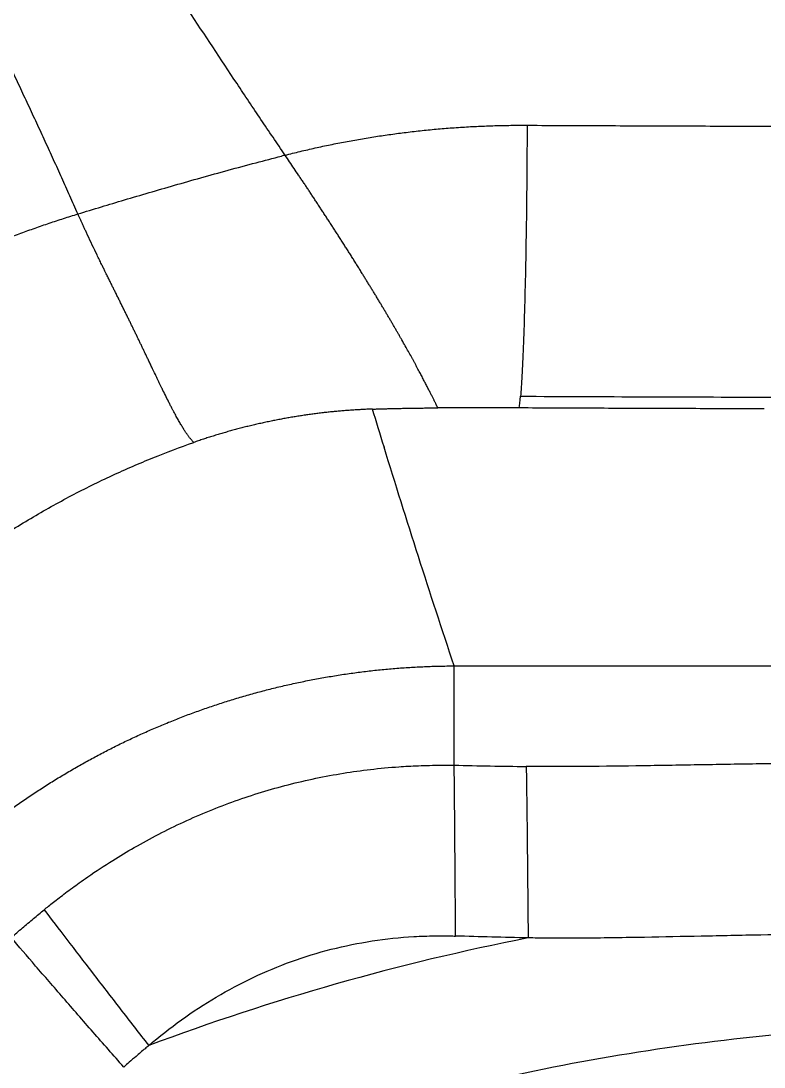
# Model space of a CAD drawing. Extents: x -50 to 28, y -10 to 124.
# Drawn here: x -16.81 to -12.73, y 53.27 to 59 of the extents above; entities that cross this region are included whole.
import ezdxf

# ---------------------------------------------------------------- set-up
doc = ezdxf.new("R2010")
doc.units = 0
doc.header["$MEASUREMENT"] = 0
doc.layers.add('GEOMETRY', color=2, linetype='Continuous', lineweight=25)

# ---------------------------------------------------------------- blocks, each defined once
blk = doc.blocks.new('2026 EXCURSION-ENTICE')
at = {"layer": 'GEOMETRY'}
for p, q in [((-3.3362, -22.2578), (-3.3356, -22.2597)), ((-2.9515, -23.4586), (0, -23.4586))]:
    blk.add_line(p, q, dxfattribs=at)
for points, knots in [([(36.6428, -38.9849), (36.6428, -38.9538), (36.6428, -38.9209), (36.6428, -38.8518), (36.6428, -38.8157), (36.6428, -38.7044), (36.6428, -38.6259), (36.6429, -38.4716), (36.6429, -38.3959), (36.6429, -38.2918), (36.6429, -38.2586), (36.6429, -38.196), (36.6429, -38.1665), (36.643, -38.1112), (36.643, -38.0854), (36.643, -38.0366), (36.643, -38.0136), (36.643, -37.9686), (36.643, -37.9463), (36.643, -37.9016), (36.643, -37.8792), (36.643, -37.7674), (36.6431, -37.6779), (36.6431, -37.2302), (36.643, -36.8711), (36.6425, -36.1483), (36.642, -35.7846), (36.6407, -35.0531), (36.6397, -34.6853), (36.6362, -33.5784), (36.6327, -32.8363), (36.6258, -31.7329), (36.6232, -31.3667), (36.6174, -30.6389), (36.6143, -30.2773), (36.6073, -29.5579), (36.6036, -29.2001), (36.5954, -28.4845), (36.5909, -28.1267), (36.5766, -27.0538), (36.5657, -26.3392), (36.5282, -24.1982), (36.497, -22.7741), (36.4381, -20.634), (36.4164, -19.92), (36.3801, -18.8478), (36.3674, -18.4902), (36.3408, -17.775), (36.3267, -17.4174), (36.2972, -16.7019), (36.2818, -16.3439), (36.2492, -15.6276), (36.2321, -15.2693), (36.1961, -14.5528), (36.1772, -14.1946), (36.1373, -13.4788), (36.1163, -13.1213), (36.0491, -12.0493), (35.9987, -11.335), (35.8805, -9.9073), (35.8128, -9.1939), (35.7232, -8.3929), (35.713, -8.3039), (35.6975, -8.1705), (35.6923, -8.1261), (35.6818, -8.0371), (35.6765, -7.9925), (35.665, -7.9028), (35.6586, -7.8577), (35.6448, -7.7684), (35.6373, -7.7241), (35.6214, -7.6359), (35.6129, -7.5919), (35.5946, -7.5036), (35.5849, -7.4593), (35.4923, -7.0621), (35.374, -6.7174), (35.0708, -6.0592), (34.8858, -5.7456), (34.4563, -5.1619), (34.2117, -4.8918), (33.673, -4.4064), (33.379, -4.1911), (32.7534, -3.8241), (32.4219, -3.6725), (31.9069, -3.4974), (31.7324, -3.4478), (31.4674, -3.3867), (31.3785, -3.3686), (31.2447, -3.3449), (31.1999, -3.3375), (31.1102, -3.3239), (31.0652, -3.3177), (30.9981, -3.3092), (30.9757, -3.3065), (30.9311, -3.3012), (30.9089, -3.2986), (30.8644, -3.2933), (30.842, -3.2907), (30.7963, -3.2853), (30.7731, -3.2826), (30.702, -3.2744), (30.6528, -3.2687), (30.5544, -3.2576), (30.5054, -3.2521), (30.4346, -3.2442), (30.4114, -3.2416), (30.3659, -3.2366), (30.3436, -3.2342), (30.2768, -3.2269), (30.2323, -3.2221), (30.0987, -3.2078), (30.0097, -3.1985), (29.208, -3.1159), (28.4943, -3.0535), (27.0663, -2.9444), (26.3519, -2.8976), (25.4585, -2.8452), (25.2798, -2.835), (24.9224, -2.8152), (24.7437, -2.8055), (24.2082, -2.7773), (23.8523, -2.7596), (23.1438, -2.7258), (22.7911, -2.7098), (22.0879, -2.6794), (21.7373, -2.665), (21.0356, -2.6375), (20.6844, -2.6244), (19.9793, -2.5993), (19.6253, -2.5873), (18.9141, -2.5644), (18.5568, -2.5535), (17.8413, -2.5327), (17.4836, -2.5228), (16.41, -2.4947), (15.6939, -2.4779), (14.2607, -2.4478), (13.5436, -2.4345), (12.1094, -2.4109), (11.3923, -2.4007), (9.9589, -2.3829), (9.2426, -2.3754), (8.1688, -2.366), (7.8109, -2.3632), (7.2742, -2.3594), (7.0952, -2.3582), (6.734, -2.3559), (6.5517, -2.3549), (6.1823, -2.3529), (5.9953, -2.3519), (5.6165, -2.3502), (5.4248, -2.3494), (4.8447, -2.3471), (4.4512, -2.3459), (3.8632, -2.3443), (3.6676, -2.3438), (3.2794, -2.343), (3.0868, -2.3426), (2.7059, -2.3419), (2.5177, -2.3416), (2.1461, -2.3411), (1.9627, -2.3408), (1.5999, -2.3404), (1.4204, -2.3403), (1.0624, -2.34), (0.8835, -2.3399), (0.3468, -2.3397), (-0.0111, -2.3396), (-1.0845, -2.3399), (-1.8002, -2.3405), (-3.2315, -2.3427), (-3.9472, -2.3443), (-5.3786, -2.3489), (-6.0943, -2.352), (-7.5257, -2.3608), (-8.2412, -2.3663), (-9.6738, -2.3799), (-10.391, -2.3879), (-11.827, -2.4068), (-12.5458, -2.4177), (-13.983, -2.4426), (-14.7013, -2.4566), (-16.1362, -2.4882), (-16.8526, -2.5057), (-17.7473, -2.5302), (-17.9261, -2.5352), (-18.2839, -2.5455), (-18.4628, -2.5508), (-18.999, -2.5671), (-19.3554, -2.5785), (-20.0636, -2.6022), (-20.4155, -2.6146), (-21.1159, -2.6406), (-21.4645, -2.6541), (-22.1614, -2.6825), (-22.5098, -2.6974), (-23.2094, -2.7289), (-23.5607, -2.7454), (-24.2677, -2.7804), (-24.6234, -2.7989), (-25.1589, -2.8282), (-25.3376, -2.8382), (-25.695, -2.8589), (-25.8737, -2.8696), (-26.4099, -2.9025), (-26.7676, -2.9259), (-27.4834, -2.9761), (-27.8414, -3.0029), (-28.5569, -3.0608), (-28.9143, -3.0919), (-29.4497, -3.1421), (-29.6281, -3.1595), (-29.8954, -3.1866), (-29.9845, -3.1958), (-30.1181, -3.2099), (-30.1626, -3.2146), (-30.2294, -3.2218), (-30.2518, -3.2242), (-30.2974, -3.2291), (-30.3205, -3.2317), (-30.3913, -3.2394), (-30.4403, -3.2448), (-30.5396, -3.2559), (-30.5898, -3.2616), (-30.6878, -3.2727), (-30.7354, -3.2782), (-30.8272, -3.2889), (-30.8713, -3.2941), (-30.938, -3.302), (-30.9602, -3.3046), (-31.0049, -3.3101), (-31.0274, -3.3129), (-31.0947, -3.3217), (-31.1396, -3.3282), (-31.274, -3.3493), (-31.3632, -3.3657), (-31.8068, -3.4586), (-32.154, -3.5691), (-32.8192, -3.8576), (-33.1371, -4.0356), (-33.7306, -4.4522), (-34.0061, -4.6908), (-34.5034, -5.2184), (-34.7251, -5.5074), (-35.1057, -6.1243), (-35.2647, -6.4521), (-35.4513, -6.9629), (-35.5048, -7.1361), (-35.5721, -7.4008), (-35.5923, -7.4898), (-35.6191, -7.6236), (-35.6274, -7.6682), (-35.6391, -7.7352), (-35.6429, -7.7576), (-35.6501, -7.8023), (-35.6536, -7.8248), (-35.6601, -7.8689), (-35.6632, -7.8904), (-35.669, -7.9335), (-35.6718, -7.9552), (-35.6773, -7.9995), (-35.68, -8.022), (-35.6853, -8.0666), (-35.6879, -8.0888), (-35.701, -8.1998), (-35.7113, -8.2888), (-35.7416, -8.5557), (-35.7611, -8.7338), (-35.8548, -9.6244), (-35.9185, -10.3381), (-36.0299, -11.7663), (-36.0776, -12.4807), (-36.163, -13.9102), (-36.2007, -14.6252), (-36.2697, -16.0552), (-36.3009, -16.7704), (-36.3576, -18.2009), (-36.3831, -18.9162), (-36.4295, -20.3451), (-36.4503, -21.0586), (-36.488, -22.4845), (-36.5049, -23.1969), (-36.5351, -24.6223), (-36.5485, -25.3353), (-36.5723, -26.7631), (-36.5827, -27.478), (-36.5939, -28.3724), (-36.5961, -28.5513), (-36.6003, -28.9091), (-36.6023, -29.088), (-36.608, -29.6253), (-36.6116, -29.9845), (-36.618, -30.7077), (-36.621, -31.0717), (-36.6263, -31.8041), (-36.6286, -32.1726), (-36.6349, -33.2816), (-36.6379, -34.0258), (-36.6409, -35.1326), (-36.6416, -35.4999), (-36.6426, -36.2298), (-36.6429, -36.5923), (-36.6431, -37.3131), (-36.6431, -37.6713), (-36.643, -38.0739), (-36.643, -38.1187), (-36.643, -38.2079), (-36.6429, -38.2521), (-36.6429, -38.3384), (-36.6429, -38.3806), (-36.6429, -38.4626), (-36.6429, -38.5024), (-36.6428, -38.6188), (-36.6428, -38.6921), (-36.6428, -38.8373), (-36.6428, -38.9094), (-36.6428, -38.9849)], [0, 0, 0, 0, 0.000488, 0.000488, 0.000977, 0.000977, 0.001953, 0.001953, 0.00293, 0.00293, 0.003418, 0.003418, 0.003906, 0.003906, 0.004395, 0.004395, 0.004883, 0.004883, 0.005371, 0.005371, 0.005859, 0.005859, 0.007813, 0.007813, 0.015625, 0.015625, 0.023438, 0.023438, 0.03125, 0.03125, 0.046875, 0.046875, 0.054688, 0.054688, 0.0625, 0.0625, 0.070313, 0.070313, 0.078125, 0.078125, 0.09375, 0.09375, 0.125, 0.125, 0.140625, 0.140625, 0.148438, 0.148438, 0.15625, 0.15625, 0.164063, 0.164063, 0.171875, 0.171875, 0.179688, 0.179688, 0.1875, 0.1875, 0.203125, 0.203125, 0.21875, 0.21875, 0.220703, 0.220703, 0.22168, 0.22168, 0.222656, 0.222656, 0.223633, 0.223633, 0.224609, 0.224609, 0.225586, 0.225586, 0.226563, 0.226563, 0.234375, 0.234375, 0.242188, 0.242188, 0.25, 0.25, 0.257813, 0.257813, 0.265625, 0.265625, 0.269531, 0.269531, 0.271484, 0.271484, 0.272461, 0.272461, 0.273438, 0.273438, 0.273926, 0.273926, 0.274414, 0.274414, 0.274902, 0.274902, 0.275391, 0.275391, 0.276367, 0.276367, 0.277344, 0.277344, 0.277832, 0.277832, 0.27832, 0.27832, 0.279297, 0.279297, 0.28125, 0.28125, 0.296875, 0.296875, 0.3125, 0.3125, 0.316406, 0.316406, 0.320313, 0.320313, 0.328125, 0.328125, 0.335938, 0.335938, 0.34375, 0.34375, 0.351563, 0.351563, 0.359375, 0.359375, 0.367188, 0.367188, 0.375, 0.375, 0.390625, 0.390625, 0.40625, 0.40625, 0.421875, 0.421875, 0.4375, 0.4375, 0.445313, 0.445313, 0.449219, 0.449219, 0.453125, 0.453125, 0.457031, 0.457031, 0.460938, 0.460938, 0.46875, 0.46875, 0.472656, 0.472656, 0.476563, 0.476563, 0.480469, 0.480469, 0.484375, 0.484375, 0.488281, 0.488281, 0.492188, 0.492188, 0.5, 0.5, 0.515625, 0.515625, 0.53125, 0.53125, 0.546875, 0.546875, 0.5625, 0.5625, 0.578125, 0.578125, 0.59375, 0.59375, 0.609375, 0.609375, 0.625, 0.625, 0.628906, 0.628906, 0.632813, 0.632813, 0.640625, 0.640625, 0.648438, 0.648438, 0.65625, 0.65625, 0.664063, 0.664063, 0.671875, 0.671875, 0.679688, 0.679688, 0.683594, 0.683594, 0.6875, 0.6875, 0.695313, 0.695313, 0.703125, 0.703125, 0.710938, 0.710938, 0.714844, 0.714844, 0.716797, 0.716797, 0.717773, 0.717773, 0.718262, 0.718262, 0.71875, 0.71875, 0.719727, 0.719727, 0.720703, 0.720703, 0.72168, 0.72168, 0.722656, 0.722656, 0.723145, 0.723145, 0.723633, 0.723633, 0.724609, 0.724609, 0.726563, 0.726563, 0.734375, 0.734375, 0.742188, 0.742188, 0.75, 0.75, 0.757813, 0.757813, 0.765625, 0.765625, 0.769531, 0.769531, 0.771484, 0.771484, 0.772461, 0.772461, 0.772949, 0.772949, 0.773438, 0.773438, 0.773926, 0.773926, 0.774414, 0.774414, 0.774902, 0.774902, 0.775391, 0.775391, 0.777344, 0.777344, 0.78125, 0.78125, 0.796875, 0.796875, 0.8125, 0.8125, 0.828125, 0.828125, 0.84375, 0.84375, 0.859375, 0.859375, 0.875, 0.875, 0.890625, 0.890625, 0.90625, 0.90625, 0.921875, 0.921875, 0.925781, 0.925781, 0.929688, 0.929688, 0.9375, 0.9375, 0.945313, 0.945313, 0.953125, 0.953125, 0.96875, 0.96875, 0.976563, 0.976563, 0.984375, 0.984375, 0.992188, 0.992188, 0.993164, 0.993164, 0.994141, 0.994141, 0.995117, 0.995117, 0.996094, 0.996094, 0.998047, 0.998047, 1, 1, 1, 1]), ([(-5.0137, -20.9814), (-5.0283, -20.9485), (-5.0576, -20.8826), (-5.1021, -20.7837), (-5.1472, -20.6843), (-5.1928, -20.5844), (-5.2391, -20.4841), (-5.2859, -20.3835), (-5.3332, -20.2825), (-5.3651, -20.2151), (-5.3811, -20.1813)], [0, 0, 0, 0, 0.122483, 0.245769, 0.36983, 0.494618, 0.620074, 0.746145, 0.87279, 1, 1, 1, 1]), ([(-3.8784, -20.659), (-3.9227, -20.5937), (-3.9667, -20.5286), (-4.0545, -20.3979), (-4.0983, -20.3324), (-4.1418, -20.2671)], [0, 0, 0, 0, 0.5, 0.5, 1, 1, 1, 1]), ([(-3.2152, -20.5341), (-3.2006, -20.5323), (-3.1713, -20.5288), (-3.1273, -20.524), (-3.0833, -20.5195), (-3.0392, -20.5154), (-2.9951, -20.5117), (-2.9509, -20.5084), (-2.9067, -20.5054), (-2.8625, -20.5028), (-2.8182, -20.5006), (-2.7739, -20.4988), (-2.7295, -20.4973), (-2.6851, -20.4962), (-2.6407, -20.4955), (-2.5963, -20.4951), (-2.5667, -20.4952), (-2.5519, -20.4952)], [0, 0, 0, 0, 0.066543, 0.133097, 0.199664, 0.266245, 0.332842, 0.399456, 0.46609, 0.532743, 0.599419, 0.666117, 0.73284, 0.799589, 0.866364, 0.933168, 1, 1, 1, 1]), ([(-2.5519, -20.4952), (-2.5525, -20.678), (-2.5557, -21.0467), (-2.5658, -21.5358), (-2.5775, -21.8362), (-2.5853, -21.9503), (-2.5879, -21.9804)], [7.003902, 7.003902, 7.003902, 7.003902, 21.011671, 35.019475, 49.02728, 56.031182, 56.031182, 56.031182, 56.031182]), ([(-2.5519, -20.4952), (-2.4796, -20.4956), (-2.3358, -20.4962), (-2.1217, -20.4971), (-1.9105, -20.498), (-1.7025, -20.4987), (-1.4977, -20.4994), (-1.2965, -20.5), (-1.099, -20.5005), (-0.9053, -20.501), (-0.7158, -20.5013), (-0.5304, -20.5016), (-0.3495, -20.5018), (-0.1732, -20.5019), (-0.0573, -20.502), (-0.0001, -20.502)], [0, 0, 0, 0, 0.085043, 0.168997, 0.251792, 0.333353, 0.41361, 0.492488, 0.569917, 0.645824, 0.720136, 0.792782, 0.863689, 0.932786, 1, 1, 1, 1]), ([(-3.5478, -20.5857), (-3.534, -20.5832), (-3.5064, -20.578), (-3.4649, -20.5707), (-3.4233, -20.5638), (-3.3818, -20.5571), (-3.3402, -20.5508), (-3.2986, -20.5449), (-3.2569, -20.5393), (-3.2291, -20.5358), (-3.2152, -20.5341)], [0, 0, 0, 0, 0.125277, 0.250467, 0.375575, 0.500604, 0.625558, 0.750439, 0.875252, 1, 1, 1, 1]), ([(-3.8784, -20.659), (-3.8646, -20.6556), (-3.8372, -20.6486), (-3.7959, -20.6386), (-3.7547, -20.6289), (-3.7134, -20.6196), (-3.672, -20.6106), (-3.6307, -20.602), (-3.5893, -20.5936), (-3.5617, -20.5884), (-3.5478, -20.5857)], [0, 0, 0, 0, 0.125525, 0.250892, 0.376105, 0.501168, 0.626085, 0.75086, 0.875497, 1, 1, 1, 1]), ([(-3.7313, -20.8784), (-3.7354, -20.8723), (-3.7435, -20.86), (-3.7558, -20.8416), (-3.768, -20.8232), (-3.7802, -20.8048), (-3.7925, -20.7866), (-3.8087, -20.7623), (-3.829, -20.7321), (-3.8536, -20.6956), (-3.8701, -20.6713), (-3.8784, -20.659)], [0, 0, 0, 0, 0.084784, 0.169159, 0.253149, 0.336774, 0.420059, 0.503025, 0.667389, 0.83298, 1, 1, 1, 1]), ([(-3.587, -21.0996), (-3.5913, -21.0929), (-3.5999, -21.0795), (-3.6129, -21.0594), (-3.6259, -21.0393), (-3.639, -21.0192), (-3.6521, -20.9991), (-3.6652, -20.979), (-3.6783, -20.9589), (-3.6915, -20.9388), (-3.7047, -20.9187), (-3.718, -20.8986), (-3.7269, -20.8851), (-3.7313, -20.8784)], [0, 0, 0, 0, 0.092725, 0.185019, 0.276904, 0.3684, 0.459532, 0.550321, 0.640794, 0.730973, 0.820882, 0.910548, 1, 1, 1, 1]), ([(-5.3264, -21.0868), (-5.3135, -21.0821), (-5.2876, -21.0726), (-5.2487, -21.0587), (-5.2098, -21.045), (-5.1707, -21.0317), (-5.1316, -21.0187), (-5.0924, -21.0059), (-5.0531, -20.9934), (-5.0268, -20.9854), (-5.0137, -20.9814)], [0, 0, 0, 0, 0.123843, 0.24799, 0.372455, 0.497251, 0.62239, 0.747886, 0.873751, 1, 1, 1, 1]), ([(-4.9611, -21.0968), (-4.9639, -21.0909), (-4.9693, -21.0792), (-4.9774, -21.0617), (-4.9852, -21.0448), (-4.9927, -21.0282), (-4.9999, -21.0122), (-5.0069, -20.9966), (-5.0115, -20.9864), (-5.0137, -20.9814)], [0, 0, 0, 0, 0.156389, 0.308194, 0.455463, 0.598242, 0.736569, 0.870478, 1, 1, 1, 1]), ([(-5.4811, -21.1469), (-5.4683, -21.1417), (-5.4426, -21.1314), (-5.4039, -21.1162), (-5.3652, -21.1014), (-5.3393, -21.0917), (-5.3264, -21.0868)], [0, 0, 0, 0, 0.249015, 0.49867, 0.74899, 1, 1, 1, 1]), ([(-3.4561, -21.3069), (-3.4603, -21.3001), (-3.4687, -21.2865), (-3.4815, -21.266), (-3.4944, -21.2454), (-3.5073, -21.2248), (-3.5204, -21.2041), (-3.5335, -21.1834), (-3.5468, -21.1625), (-3.5601, -21.1416), (-3.5735, -21.1207), (-3.5825, -21.1066), (-3.587, -21.0996)], [0, 0, 0, 0, 0.101235, 0.202136, 0.302725, 0.403023, 0.503053, 0.602837, 0.702398, 0.801762, 0.900954, 1, 1, 1, 1]), ([(-4.8585, -21.3096), (-4.8609, -21.3046), (-4.8663, -21.2937), (-4.8751, -21.2758), (-4.8852, -21.2552), (-4.8967, -21.2317), (-4.9048, -21.215), (-4.909, -21.2062)], [0, 0, 0, 0, 0.148256, 0.322646, 0.522917, 0.748795, 1, 1, 1, 1]), ([(-4.81, -21.4074), (-4.813, -21.4015), (-4.819, -21.3894), (-4.8282, -21.3707), (-4.8379, -21.3511), (-4.848, -21.3307), (-4.8549, -21.3167), (-4.8585, -21.3096)], [0, 0, 0, 0, 0.1856969, 0.378629, 0.5787119, 0.7858624, 1, 1, 1, 1]), ([(-3.38, -21.431), (-3.3836, -21.4251), (-3.3907, -21.4134), (-3.4015, -21.3957), (-3.4123, -21.3779), (-3.4232, -21.3602), (-3.4341, -21.3424), (-3.445, -21.3247), (-3.4524, -21.3128), (-3.4561, -21.3069)], [0, 0, 0, 0, 0.145662, 0.290354, 0.434097, 0.576913, 0.718823, 0.859845, 1, 1, 1, 1]), ([(-4.7152, -21.6001), (-4.7181, -21.5941), (-4.724, -21.5821), (-4.7329, -21.5638), (-4.742, -21.5452), (-4.7513, -21.5264), (-4.7607, -21.5072), (-4.7703, -21.4878), (-4.78, -21.4681), (-4.7898, -21.4482), (-4.7999, -21.4279), (-4.8066, -21.4143), (-4.81, -21.4074)], [0, 0, 0, 0, 0.0983367, 0.1970854, 0.2962286, 0.3957496, 0.4956327, 0.5958627, 0.696426, 0.7973102, 0.8985046, 1, 1, 1, 1]), ([(-3.3371, -21.5025), (-3.3405, -21.4968), (-3.3474, -21.4852), (-3.358, -21.4676), (-3.3689, -21.4495), (-3.3763, -21.4372), (-3.38, -21.431)], [0, 0, 0, 0, 0.244289, 0.492351, 0.744237, 1, 1, 1, 1]), ([(-3.243, -21.6639), (-3.2459, -21.6588), (-3.2517, -21.6486), (-3.2606, -21.6331), (-3.2696, -21.6174), (-3.2788, -21.6016), (-3.2882, -21.5855), (-3.2977, -21.5693), (-3.3073, -21.5529), (-3.3171, -21.5363), (-3.327, -21.5195), (-3.3337, -21.5082), (-3.3371, -21.5025)], [0, 0, 0, 0, 0.099782, 0.19956, 0.299354, 0.399185, 0.499071, 0.599033, 0.699089, 0.799256, 0.899554, 1, 1, 1, 1]), ([(-4.6297, -21.7778), (-4.6325, -21.7719), (-4.6381, -21.7601), (-4.6466, -21.7423), (-4.6551, -21.7245), (-4.6637, -21.7067), (-4.6723, -21.6889), (-4.6808, -21.6711), (-4.6894, -21.6533), (-4.698, -21.6355), (-4.7066, -21.6179), (-4.7123, -21.606), (-4.7152, -21.6001)], [0, 0, 0, 0, 0.106181, 0.211021, 0.314505, 0.416618, 0.51735, 0.616691, 0.714631, 0.811165, 0.906289, 1, 1, 1, 1]), ([(-3.1466, -21.8379), (-3.149, -21.8336), (-3.1537, -21.8249), (-3.1608, -21.8116), (-3.168, -21.7982), (-3.1753, -21.7848), (-3.1827, -21.7714), (-3.1929, -21.7527), (-3.2067, -21.7281), (-3.2243, -21.6968), (-3.2367, -21.6749), (-3.243, -21.6639)], [0, 0, 0, 0, 0.084431, 0.167477, 0.249178, 0.329572, 0.408694, 0.486576, 0.654243, 0.825338, 1, 1, 1, 1]), ([(-4.6093, -21.8205), (-4.6126, -21.8135), (-4.6193, -21.7994), (-4.6262, -21.785), (-4.6297, -21.7778)], [0, 0, 0, 0, 0.500615, 1, 1, 1, 1]), ([(-3.0812, -21.9635), (-3.0827, -21.9606), (-3.0856, -21.9547), (-3.0903, -21.9455), (-3.0951, -21.9361), (-3.1001, -21.9263), (-3.1053, -21.9163), (-3.1107, -21.9059), (-3.1162, -21.8953), (-3.122, -21.8844), (-3.1279, -21.8732), (-3.1339, -21.8617), (-3.1402, -21.85), (-3.1445, -21.842), (-3.1466, -21.8379)], [0, 0, 0, 0, 0.084301, 0.168318, 0.252087, 0.335643, 0.419018, 0.502242, 0.585346, 0.668357, 0.751302, 0.834208, 0.917098, 1, 1, 1, 1]), ([(-4.5523, -21.9389), (-4.5546, -21.9342), (-4.5593, -21.9247), (-4.5664, -21.9098), (-4.5739, -21.8944), (-4.5816, -21.8783), (-4.587, -21.8673), (-4.5896, -21.8617)], [0, 0, 0, 0, 0.190599, 0.385934, 0.585973, 0.790677, 1, 1, 1, 1]), ([(-4.4851, -22.0718), (-4.4872, -22.0677), (-4.4919, -22.059), (-4.4995, -22.0445), (-4.5081, -22.0278), (-4.5143, -22.0156), (-4.5176, -22.0091)], [0, 0, 0, 0, 0.206619, 0.44204, 0.706446, 1, 1, 1, 1]), ([(-3.0414, -22.0444), (-3.042, -22.043), (-3.0433, -22.0404), (-3.0454, -22.0359), (-3.0477, -22.0311), (-3.0502, -22.0259), (-3.0529, -22.0204), (-3.0557, -22.0145), (-3.0588, -22.0083), (-3.0621, -22.0017), (-3.0655, -21.9947), (-3.0691, -21.9875), (-3.0729, -21.9798), (-3.0769, -21.9719), (-3.0798, -21.9663), (-3.0812, -21.9635)], [0, 0, 0, 0, 0.077433, 0.154697, 0.231803, 0.308771, 0.385627, 0.462399, 0.539118, 0.615818, 0.692528, 0.769278, 0.846092, 0.922993, 1, 1, 1, 1]), ([(-2.5879, -21.9804), (-2.1284, -21.9826), (-1.2316, -21.9859), (-0.3932, -21.9872), (0, -21.9872)], [0.392099, 0.392099, 0.392099, 0.392099, 33.251276, 65.718354, 65.718354, 65.718354, 65.718354]), ([(-4.4259, -22.1735), (-4.4275, -22.171), (-4.4308, -22.1659), (-4.436, -22.1577), (-4.4414, -22.149), (-4.4469, -22.1397), (-4.4527, -22.1299), (-4.4587, -22.1195), (-4.465, -22.1085), (-4.4714, -22.0969), (-4.4781, -22.0847), (-4.4827, -22.0761), (-4.4851, -22.0718)], [0, 0, 0, 0, 0.09068, 0.183399, 0.278171, 0.375012, 0.473932, 0.574941, 0.678048, 0.783258, 0.890575, 1, 1, 1, 1]), ([(-3.5263, -22.0577), (-3.5355, -22.0584), (-3.5538, -22.0597), (-3.5812, -22.0621), (-3.6087, -22.0646), (-3.6362, -22.0674), (-3.6637, -22.0704), (-3.6913, -22.0737), (-3.7188, -22.0772), (-3.7465, -22.0809), (-3.7741, -22.0849), (-3.8018, -22.0892), (-3.8295, -22.0936), (-3.8572, -22.0983), (-3.885, -22.1033), (-3.9035, -22.1068), (-3.9127, -22.1085)], [0, 0, 0, 0, 0.068949, 0.138241, 0.207887, 0.277895, 0.348276, 0.41904, 0.490195, 0.561751, 0.633716, 0.706101, 0.778913, 0.852161, 0.925854, 1, 1, 1, 1]), ([(-3.3991, -22.051), (-3.4075, -22.0513), (-3.4245, -22.0519), (-3.4499, -22.053), (-3.4754, -22.0544), (-3.5009, -22.0559), (-3.5178, -22.0571), (-3.5263, -22.0577)], [0, 0, 0, 0, 0.198355, 0.397505, 0.597478, 0.798301, 1, 1, 1, 1]), ([(-3.3991, -22.051), (-3.3917, -22.0507), (-3.377, -22.0502), (-3.3547, -22.0496), (-3.3321, -22.0489), (-3.3168, -22.0486), (-3.3091, -22.0484)], [0, 0, 0, 0, 0.244641, 0.492853, 0.744634, 1, 1, 1, 1]), ([(-3.3091, -22.0484), (-3.3001, -22.0481), (-3.2822, -22.0477), (-3.2553, -22.0471), (-3.2284, -22.0465), (-3.2016, -22.046), (-3.1748, -22.0456), (-3.1481, -22.0452), (-3.1214, -22.0449), (-3.0947, -22.0447), (-3.068, -22.0445), (-3.0503, -22.0444), (-3.0414, -22.0444)], [0, 0, 0, 0, 0.101314, 0.202285, 0.302933, 0.403278, 0.503337, 0.603129, 0.702673, 0.801986, 0.901089, 1, 1, 1, 1]), ([(-2.5956, -22.0446), (-2.6141, -22.0446), (-2.6513, -22.0444), (-2.707, -22.0442), (-2.7628, -22.0441), (-2.8185, -22.044), (-2.8742, -22.044), (-2.93, -22.0441), (-2.9857, -22.0442), (-3.0228, -22.0443), (-3.0414, -22.0444)], [0, 0, 0, 0, 0.12504, 0.250059, 0.37506, 0.500051, 0.625035, 0.750017, 0.875004, 1, 1, 1, 1]), ([(-1.2531, -22.0496), (-1.3151, -22.0495), (-1.4397, -22.0491), (-1.6275, -22.0485), (-1.8173, -22.0479), (-2.0091, -22.0472), (-2.2029, -22.0464), (-2.3986, -22.0456), (-2.5297, -22.0449), (-2.5956, -22.0446)], [0, 0, 0, 0, 0.138458, 0.278382, 0.419772, 0.562628, 0.706951, 0.852742, 1, 1, 1, 1]), ([(-3.9127, -22.1085), (-3.9222, -22.1104), (-3.9412, -22.1141), (-3.9696, -22.1199), (-3.9978, -22.1259), (-4.0259, -22.1322), (-4.0539, -22.1387), (-4.0818, -22.1454), (-4.1095, -22.1524), (-4.1371, -22.1595), (-4.1645, -22.1669), (-4.1919, -22.1745), (-4.2191, -22.1823), (-4.2461, -22.1904), (-4.2731, -22.1986), (-4.2999, -22.2071), (-4.3265, -22.2157), (-4.353, -22.2246), (-4.3706, -22.2306), (-4.3794, -22.2337)], [0, 0, 0, 0, 0.057957, 0.115991, 0.174107, 0.232314, 0.290616, 0.34902, 0.407533, 0.466161, 0.52491, 0.583786, 0.642796, 0.701946, 0.761241, 0.820688, 0.880293, 0.940062, 1, 1, 1, 1]), ([(-4.3794, -22.2337), (-4.3805, -22.2325), (-4.3828, -22.2302), (-4.3864, -22.2263), (-4.3901, -22.2221), (-4.3939, -22.2176), (-4.3977, -22.2129), (-4.4016, -22.2079), (-4.4056, -22.2027), (-4.4096, -22.1972), (-4.4136, -22.1916), (-4.4177, -22.1857), (-4.4218, -22.1797), (-4.4245, -22.1756), (-4.4259, -22.1735)], [0, 0, 0, 0, 0.089074, 0.177113, 0.264117, 0.350088, 0.435021, 0.518914, 0.60176, 0.683552, 0.764281, 0.84394, 0.922516, 1, 1, 1, 1]), ([(-4.8264, -22.4149), (-4.7893, -22.3977), (-4.7522, -22.381), (-4.6777, -22.3486), (-4.6403, -22.333), (-4.5282, -22.2876), (-4.4535, -22.2595), (-4.3794, -22.2337)], [0, 0, 0, 0, 0.25, 0.25, 0.5, 0.5, 1, 1, 1, 1]), ([(-2.9515, -23.4586), (-3.0183, -23.2588), (-3.0837, -23.059), (-3.2117, -22.6594), (-3.2744, -22.4596), (-3.3356, -22.2597)], [0, 0, 0, 0, 0.5, 0.5, 1, 1, 1, 1]), ([(-5.2722, -22.6498), (-5.1977, -22.6056), (-5.1232, -22.5641), (-4.9747, -22.4859), (-4.9007, -22.4493), (-4.8264, -22.4149)], [0, 0, 0, 0, 0.5, 0.5, 1, 1, 1, 1]), ([(-5.7161, -22.9459), (-5.6797, -22.9187), (-5.6431, -22.8922), (-5.5695, -22.8403), (-5.5325, -22.815), (-5.4212, -22.7409), (-5.3467, -22.694), (-5.2722, -22.6498)], [0, 0, 0, 0, 0.25, 0.25, 0.5, 0.5, 1, 1, 1, 1]), ([(-4.1819, -23.6477), (-4.1692, -23.6437), (-4.1438, -23.6359), (-4.1054, -23.6246), (-4.067, -23.6137), (-4.0284, -23.6031), (-3.9898, -23.5928), (-3.9509, -23.583), (-3.912, -23.5735), (-3.873, -23.5643), (-3.8338, -23.5556), (-3.7946, -23.5472), (-3.7552, -23.5391), (-3.7157, -23.5315), (-3.6762, -23.5242), (-3.6365, -23.5173), (-3.5968, -23.5108), (-3.5569, -23.5046), (-3.517, -23.4988), (-3.477, -23.4935), (-3.437, -23.4884), (-3.3968, -23.4838), (-3.3566, -23.4796), (-3.3163, -23.4757), (-3.276, -23.4722), (-3.2356, -23.4692), (-3.1951, -23.4665), (-3.1546, -23.4642), (-3.1141, -23.4622), (-3.0735, -23.4607), (-3.0329, -23.4596), (-2.9922, -23.4588), (-2.9651, -23.4587), (-2.9515, -23.4586)], [0, 0, 0, 0, 0.031945, 0.06391, 0.095895, 0.127901, 0.159928, 0.191976, 0.224044, 0.256133, 0.288243, 0.320374, 0.352525, 0.384698, 0.416891, 0.449106, 0.481341, 0.513597, 0.545875, 0.578174, 0.610494, 0.642835, 0.675197, 0.707581, 0.739986, 0.772412, 0.80486, 0.83733, 0.86982, 0.902333, 0.934867, 0.967423, 1, 1, 1, 1]), ([(-2.9515, -24.0029), (-2.9515, -23.9312), (-2.9515, -23.865), (-2.9515, -23.7455), (-2.9515, -23.6921), (-2.9515, -23.5997), (-2.9515, -23.5606), (-2.9515, -23.4979), (-2.9515, -23.4742), (-2.9515, -23.4586)], [0, 0, 0, 0, 0.25, 0.25, 0.5, 0.5, 0.75, 0.75, 1, 1, 1, 1]), ([(-5.3897, -24.2507), (-5.3792, -24.2431), (-5.358, -24.2279), (-5.3261, -24.2056), (-5.294, -24.1836), (-5.2616, -24.1618), (-5.2291, -24.1404), (-5.1964, -24.1193), (-5.1636, -24.0984), (-5.1305, -24.0779), (-5.0973, -24.0578), (-5.0639, -24.0379), (-5.0303, -24.0184), (-4.9966, -23.9991), (-4.9627, -23.9802), (-4.9286, -23.9616), (-4.8944, -23.9434), (-4.86, -23.9254), (-4.8255, -23.9078), (-4.7908, -23.8905), (-4.756, -23.8736), (-4.721, -23.857), (-4.686, -23.8407), (-4.6507, -23.8247), (-4.6154, -23.8091), (-4.5799, -23.7938), (-4.5443, -23.7788), (-4.5085, -23.7641), (-4.4727, -23.7498), (-4.4367, -23.7359), (-4.4006, -23.7223), (-4.3644, -23.709), (-4.3281, -23.696), (-4.2917, -23.6834), (-4.2552, -23.6711), (-4.2186, -23.6592), (-4.1942, -23.6515), (-4.1819, -23.6477)], [0, 0, 0, 0, 0.028769, 0.057526, 0.086271, 0.115004, 0.143725, 0.172434, 0.201132, 0.229818, 0.258492, 0.287154, 0.315805, 0.344444, 0.373072, 0.401688, 0.430292, 0.458885, 0.487467, 0.516037, 0.544595, 0.573142, 0.601678, 0.630202, 0.658716, 0.687217, 0.715708, 0.744187, 0.772655, 0.801112, 0.829558, 0.857993, 0.886416, 0.914829, 0.94323, 0.971621, 1, 1, 1, 1]), ([(-5.1989, -24.7949), (-5.1911, -24.7885), (-5.1743, -24.7749), (-5.1471, -24.7531), (-5.1157, -24.7286), (-5.0689, -24.6929), (-5.0166, -24.6545), (-4.9311, -24.5943), (-4.8311, -24.5284), (-4.6579, -24.4245), (-4.4808, -24.3329), (-4.2944, -24.2519), (-4.1045, -24.1794), (-3.8607, -24.1048), (-3.6115, -24.0528), (-3.4083, -24.0245), (-3.2898, -24.0134), (-3.2021, -24.0078), (-3.1464, -24.0052), (-3.0858, -24.0033), (-3.0203, -24.0023), (-2.975, -24.0027), (-2.9515, -24.0029)], [0, 0, 0, 0, 0.0123377, 0.0266771, 0.0430192, 0.0613652, 0.099365, 0.1230101, 0.1901939, 0.2470491, 0.3719556, 0.4356401, 0.4975686, 0.62251, 0.7495636, 0.8108783, 0.8754167, 0.896317, 0.919229, 0.9441509, 0.9710813, 1, 1, 1, 1]), ([(-2.944, -24.9392), (-2.9445, -24.8539), (-2.945, -24.7683), (-2.9462, -24.5998), (-2.9468, -24.517), (-2.9481, -24.357), (-2.9488, -24.2799), (-2.9501, -24.1344), (-2.9508, -24.0659), (-2.9515, -24.0029)], [0, 0, 0, 0, 0.25, 0.25, 0.5, 0.5, 0.75, 0.75, 1, 1, 1, 1]), ([(-0.0007, -23.9857), (-0.2131, -23.9857), (-0.4255, -23.9866), (-0.8507, -23.9901), (-1.0635, -23.9927), (-1.3831, -23.9974), (-1.4897, -23.9992), (-1.7029, -24.0027), (-1.8095, -24.0045), (-2.023, -24.0077), (-2.1299, -24.0092), (-2.3434, -24.0109), (-2.45, -24.0111), (-2.5566, -24.0097)], [0, 0, 0, 0, 0.25, 0.25, 0.5, 0.5, 0.625, 0.625, 0.75, 0.75, 0.875, 0.875, 1, 1, 1, 1]), ([(-2.5566, -24.0097), (-2.5557, -24.073), (-2.5548, -24.1419), (-2.5529, -24.2883), (-2.552, -24.3658), (-2.5503, -24.5264), (-2.5494, -24.6096), (-2.5479, -24.7785), (-2.5471, -24.8643), (-2.5465, -24.9497)], [0, 0, 0, 0, 0.25, 0.25, 0.5, 0.5, 0.75, 0.75, 1, 1, 1, 1]), ([(-5.3793, -24.9478), (-5.3691, -24.9388), (-5.3487, -24.9209), (-5.3181, -24.8946), (-5.2879, -24.8689), (-5.2579, -24.8437), (-5.2283, -24.8191), (-5.2086, -24.8029), (-5.1989, -24.7949)], [0, 0, 0, 0, 0.17309, 0.343588, 0.51151, 0.676876, 0.8397, 1, 1, 1, 1]), ([(-5.1989, -24.7949), (-5.1606, -24.8453), (-5.1189, -24.9), (-5.0301, -25.0162), (-4.9829, -25.0777), (-4.885, -25.205), (-4.8342, -25.2708), (-4.731, -25.4044), (-4.6785, -25.4721), (-4.6261, -25.5396)], [0, 0, 0, 0, 0.25, 0.25, 0.5, 0.5, 0.75, 0.75, 1, 1, 1, 1]), ([(-4.6261, -25.5396), (-4.5101, -25.4407), (-4.3863, -25.3513), (-4.1246, -25.1961), (-3.9866, -25.1305), (-3.7002, -25.0271), (-3.5518, -24.9894), (-3.3252, -24.9546), (-3.2491, -24.9466), (-3.1344, -24.9399), (-3.0961, -24.9386), (-3.0385, -24.9379), (-3.0194, -24.9379), (-2.9906, -24.9382), (-2.981, -24.9383), (-2.969, -24.9386), (-2.9666, -24.9386), (-2.9626, -24.9387), (-2.9607, -24.9388), (-2.9537, -24.939), (-2.9488, -24.9391), (-2.944, -24.9393)], [0, 0, 0, 0, 0.25, 0.25, 0.5, 0.5, 0.75, 0.75, 0.875, 0.875, 0.9375, 0.9375, 0.96875, 0.96875, 0.984375, 0.984375, 0.988281, 0.988281, 0.992188, 0.992188, 1, 1, 1, 1]), ([(-0.0007, -24.9206), (-0.0431, -24.9206), (-0.128, -24.9206), (-0.2552, -24.9211), (-0.3823, -24.9218), (-0.5092, -24.9227), (-0.7006, -24.9246), (-0.9547, -24.928), (-1.2753, -24.9336), (-1.5923, -24.9401), (-1.8588, -24.9455), (-2.0684, -24.9491), (-2.2122, -24.9508), (-2.337, -24.9514), (-2.4437, -24.9512), (-2.5128, -24.95), (-2.5464, -24.9495)], [0, 0, 0, 0, 0.050036, 0.100002, 0.149906, 0.199754, 0.249553, 0.375477, 0.499207, 0.627286, 0.749067, 0.813337, 0.874323, 0.918517, 0.960407, 1, 1, 1, 1]), ([(-4.7625, -25.6574), (-4.8189, -25.5932), (-4.8755, -25.5288), (-4.9868, -25.4016), (-5.0415, -25.3389), (-5.147, -25.2175), (-5.1977, -25.1589), (-5.2934, -25.0481), (-5.3383, -24.9958), (-5.3793, -24.9478)], [0, 0, 0, 0, 0.25, 0.25, 0.5, 0.5, 0.75, 0.75, 1, 1, 1, 1]), ([(-6.4167, -27.2007), (-5.9352, -26.9116), (-5.4342, -26.655), (-4.402, -26.2117), (-3.8709, -26.025), (-2.7885, -25.7249), (-2.2371, -25.6115), (-1.124, -25.46), (-0.5623, -25.422), (-0.0007, -25.4219)], [0, 0, 0, 0, 0.25, 0.25, 0.5, 0.5, 0.75, 0.75, 1, 1, 1, 1]), ([(-4.6261, -25.5396), (-4.6327, -25.5452), (-4.6559, -25.565), (-4.6913, -25.5954), (-4.7302, -25.629), (-4.7524, -25.6485), (-4.7625, -25.6574)], [0, 0, 0, 0, 0.144689, 0.507097, 0.776945, 1, 1, 1, 1])]:
    blk.add_open_spline(points, degree=3, knots=knots, dxfattribs=at)
for points in [[(-4.1418, -20.2671), (-4.2313, -20.1327), (-4.3194, -19.9993), (-4.4069, -19.8654)], [(-4.0368, -20.7002), (-3.9912, -20.6882), (-3.9451, -20.6761), (-3.8984, -20.6642)], [(-3.8868, -20.6612), (-3.8907, -20.6622), (-3.8946, -20.6632), (-3.8984, -20.6642)], [(-3.8784, -20.659), (-3.8812, -20.6597), (-3.884, -20.6605), (-3.8868, -20.6612)], [(-4.4839, -20.8238), (-4.3892, -20.7966), (-4.2914, -20.7691), (-4.1905, -20.7415)], [(-4.1905, -20.7415), (-4.14, -20.7278), (-4.0888, -20.714), (-4.0368, -20.7002)], [(-4.7584, -20.9042), (-4.6701, -20.8779), (-4.5785, -20.851), (-4.4839, -20.8238)], [(-4.8855, -20.9424), (-4.8439, -20.9298), (-4.8015, -20.9171), (-4.7584, -20.9042)], [(-5.0137, -20.9814), (-4.9718, -20.9686), (-4.9291, -20.9556), (-4.8855, -20.9424)], [(-4.909, -21.2062), (-4.9265, -21.17), (-4.9438, -21.1336), (-4.9611, -21.0968)], [(-4.5896, -21.8617), (-4.5961, -21.8482), (-4.6027, -21.8345), (-4.6093, -21.8205)], [(-4.5176, -22.0091), (-4.5287, -21.987), (-4.5403, -21.9636), (-4.5523, -21.9389)], [(-2.5956, -22.0446), (-2.593, -22.0306), (-2.5904, -22.0091), (-2.5879, -21.9804)], [(-3.3362, -22.2578), (-3.3573, -22.1889), (-3.3783, -22.1199), (-3.3991, -22.051)], [(-2.9515, -24.0029), (-2.8201, -24.0058), (-2.6885, -24.008), (-2.5566, -24.0098)], [(-2.5464, -24.9495), (-2.6788, -24.9467), (-2.8113, -24.9434), (-2.944, -24.9392)], [(-2.5465, -24.9495), (-3.2543, -25.0888), (-3.9506, -25.2864), (-4.6261, -25.5395)]]:
    blk.add_open_spline(points, degree=3, dxfattribs=at)

msp = doc.modelspace()

# ---------------------------------------------------------------- block references
msp.add_blockref('2026 EXCURSION-ENTICE', (-11.4819, 78.9272))

doc.saveas('drawing.dxf')
